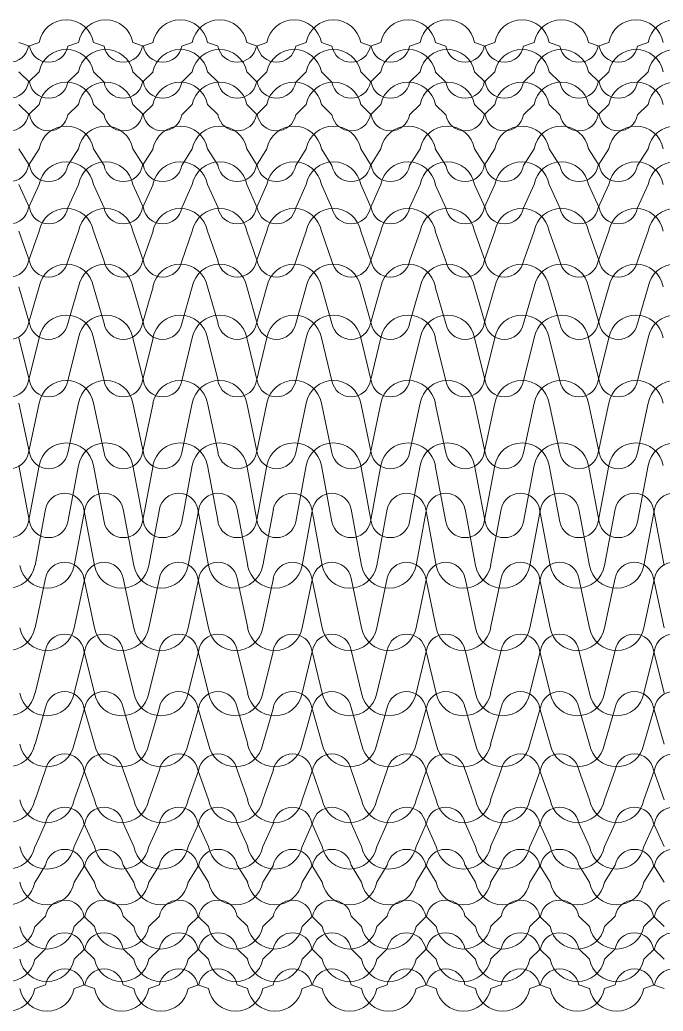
# Model space of a CAD drawing. Header units: millimetres. Extents: x 4229 to 8429, y -1187 to 1783.
# Drawn here: x 6345.6 to 6445.9, y 1157.9 to 1312.5 of the extents above; entities that cross this region are included whole.
import ezdxf

# ---------------------------------------------------------------- set-up
doc = ezdxf.new("R2010")
doc.units = ezdxf.units.MM

msp = doc.modelspace()

# ---------------------------------------------------------------- linework, layer by layer
at = {"lineweight": 5}
for p, q in [((6345.42, 1308.94), (6347.05, 1308.35)), ((6348.56, 1308.94), (6346.92, 1308.35)), ((6354.68, 1308.94), (6353.05, 1308.35)), ((6357.05, 1308.94), (6358.69, 1308.35)), ((6363.18, 1308.94), (6364.81, 1308.35)), ((6366.32, 1308.94), (6364.68, 1308.35)), ((6372.44, 1308.94), (6370.81, 1308.35)), ((6374.81, 1308.94), (6376.45, 1308.35)), ((6380.94, 1308.94), (6382.57, 1308.35)), ((6384.08, 1308.94), (6382.44, 1308.35)), ((6390.21, 1308.94), (6388.57, 1308.35)), ((6392.57, 1308.94), (6394.21, 1308.35)), ((6398.7, 1308.94), (6400.34, 1308.35)), ((6401.84, 1308.94), (6400.2, 1308.35)), ((6407.97, 1308.94), (6406.33, 1308.35)), ((6410.33, 1308.94), (6411.97, 1308.35)), ((6416.46, 1308.94), (6418.1, 1308.35)), ((6419.6, 1308.94), (6417.96, 1308.35)), ((6425.73, 1308.94), (6424.09, 1308.35)), ((6428.09, 1308.94), (6429.73, 1308.35)), ((6434.22, 1308.94), (6435.86, 1308.35)), ((6437.36, 1308.94), (6435.73, 1308.35)), ((6443.49, 1308.94), (6441.85, 1308.35)), ((6345.42, 1304.34), (6347.05, 1302.73)), ((6348.56, 1304.34), (6346.92, 1302.73)), ((6354.68, 1304.34), (6353.05, 1302.73)), ((6357.05, 1304.34), (6358.69, 1302.73)), ((6363.18, 1304.34), (6364.81, 1302.73)), ((6366.32, 1304.34), (6364.68, 1302.73)), ((6372.44, 1304.34), (6370.81, 1302.73)), ((6374.81, 1304.34), (6376.45, 1302.73)), ((6380.94, 1304.34), (6382.57, 1302.73)), ((6384.08, 1304.34), (6382.44, 1302.73)), ((6390.21, 1304.34), (6388.57, 1302.73)), ((6392.57, 1304.34), (6394.21, 1302.73)), ((6398.7, 1304.34), (6400.34, 1302.73)), ((6401.84, 1304.34), (6400.2, 1302.73)), ((6407.97, 1304.34), (6406.33, 1302.73)), ((6410.33, 1304.34), (6411.97, 1302.73)), ((6416.46, 1304.34), (6418.1, 1302.73)), ((6419.6, 1304.34), (6417.96, 1302.73)), ((6425.73, 1304.34), (6424.09, 1302.73)), ((6428.09, 1304.34), (6429.73, 1302.73)), ((6434.22, 1304.34), (6435.86, 1302.73)), ((6437.36, 1304.34), (6435.73, 1302.73)), ((6443.49, 1304.34), (6441.85, 1302.73)), ((6345.42, 1299.25), (6347.05, 1297.64)), ((6348.56, 1299.25), (6346.92, 1297.64)), ((6354.68, 1299.25), (6353.05, 1297.64)), ((6357.05, 1299.25), (6358.69, 1297.64)), ((6363.18, 1299.25), (6364.81, 1297.64)), ((6366.32, 1299.25), (6364.68, 1297.64)), ((6372.44, 1299.25), (6370.81, 1297.64)), ((6374.81, 1299.25), (6376.45, 1297.64)), ((6380.94, 1299.25), (6382.57, 1297.64)), ((6384.08, 1299.25), (6382.44, 1297.64)), ((6390.21, 1299.25), (6388.57, 1297.64)), ((6392.57, 1299.25), (6394.21, 1297.64)), ((6398.7, 1299.25), (6400.34, 1297.64)), ((6401.84, 1299.25), (6400.2, 1297.64)), ((6407.97, 1299.25), (6406.33, 1297.64)), ((6410.33, 1299.25), (6411.97, 1297.64)), ((6416.46, 1299.25), (6418.1, 1297.64)), ((6419.6, 1299.25), (6417.96, 1297.64)), ((6425.73, 1299.25), (6424.09, 1297.64)), ((6428.09, 1299.25), (6429.73, 1297.64)), ((6434.22, 1299.25), (6435.86, 1297.64)), ((6437.36, 1299.25), (6435.73, 1297.64)), ((6443.49, 1299.25), (6441.85, 1297.64)), ((6345.42, 1292.36), (6347.05, 1289.73)), ((6348.56, 1292.36), (6346.92, 1289.73)), ((6354.68, 1292.36), (6353.05, 1289.73)), ((6357.05, 1292.36), (6358.69, 1289.73)), ((6363.18, 1292.36), (6364.81, 1289.73)), ((6366.32, 1292.36), (6364.68, 1289.73)), ((6372.44, 1292.36), (6370.81, 1289.73)), ((6374.81, 1292.36), (6376.45, 1289.73)), ((6380.94, 1292.36), (6382.57, 1289.73)), ((6384.08, 1292.36), (6382.44, 1289.73)), ((6390.21, 1292.36), (6388.57, 1289.73)), ((6392.57, 1292.36), (6394.21, 1289.73)), ((6398.7, 1292.36), (6400.34, 1289.73)), ((6401.84, 1292.36), (6400.2, 1289.73)), ((6407.97, 1292.36), (6406.33, 1289.73)), ((6410.33, 1292.36), (6411.97, 1289.73)), ((6416.46, 1292.36), (6418.1, 1289.73)), ((6419.6, 1292.36), (6417.96, 1289.73)), ((6425.73, 1292.36), (6424.09, 1289.73)), ((6428.09, 1292.36), (6429.73, 1289.73)), ((6434.22, 1292.36), (6435.86, 1289.73)), ((6437.36, 1292.36), (6435.73, 1289.73)), ((6443.49, 1292.36), (6441.85, 1289.73)), ((6345.42, 1286.79), (6347.05, 1283.14)), ((6348.56, 1286.79), (6346.92, 1283.14)), ((6354.68, 1286.79), (6353.05, 1283.14)), ((6357.05, 1286.79), (6358.69, 1283.14)), ((6363.18, 1286.79), (6364.81, 1283.14)), ((6366.32, 1286.79), (6364.68, 1283.14)), ((6372.44, 1286.79), (6370.81, 1283.14)), ((6374.81, 1286.79), (6376.45, 1283.14)), ((6380.94, 1286.79), (6382.57, 1283.14)), ((6384.08, 1286.79), (6382.44, 1283.14)), ((6390.21, 1286.79), (6388.57, 1283.14)), ((6392.57, 1286.79), (6394.21, 1283.14)), ((6398.7, 1286.79), (6400.34, 1283.14)), ((6401.84, 1286.79), (6400.2, 1283.14)), ((6407.97, 1286.79), (6406.33, 1283.14)), ((6410.33, 1286.79), (6411.97, 1283.14)), ((6416.46, 1286.79), (6418.1, 1283.14)), ((6419.6, 1286.79), (6417.96, 1283.14)), ((6425.73, 1286.79), (6424.09, 1283.14)), ((6428.09, 1286.79), (6429.73, 1283.14)), ((6434.22, 1286.79), (6435.86, 1283.14)), ((6437.36, 1286.79), (6435.73, 1283.14)), ((6443.49, 1286.79), (6441.85, 1283.14)), ((6345.42, 1279.53), (6347.05, 1274.85)), ((6348.56, 1279.53), (6346.92, 1274.85)), ((6354.68, 1279.53), (6353.05, 1274.85)), ((6357.05, 1279.53), (6358.69, 1274.85)), ((6363.18, 1279.53), (6364.81, 1274.85)), ((6366.32, 1279.53), (6364.68, 1274.85)), ((6372.44, 1279.53), (6370.81, 1274.85)), ((6374.81, 1279.53), (6376.45, 1274.85)), ((6380.94, 1279.53), (6382.57, 1274.85)), ((6384.08, 1279.53), (6382.44, 1274.85)), ((6390.21, 1279.53), (6388.57, 1274.85)), ((6392.57, 1279.53), (6394.21, 1274.85)), ((6398.7, 1279.53), (6400.34, 1274.85)), ((6401.84, 1279.53), (6400.2, 1274.85)), ((6407.97, 1279.53), (6406.33, 1274.85)), ((6410.33, 1279.53), (6411.97, 1274.85)), ((6416.46, 1279.53), (6418.1, 1274.85)), ((6419.6, 1279.53), (6417.96, 1274.85)), ((6425.73, 1279.53), (6424.09, 1274.85)), ((6428.09, 1279.53), (6429.73, 1274.85)), ((6434.22, 1279.53), (6435.86, 1274.85)), ((6437.36, 1279.53), (6435.73, 1274.85)), ((6443.49, 1279.53), (6441.85, 1274.85)), ((6345.42, 1270.83), (6347.05, 1265.14)), ((6348.56, 1270.83), (6346.92, 1265.14)), ((6354.68, 1270.83), (6353.05, 1265.14)), ((6357.05, 1270.83), (6358.69, 1265.14)), ((6363.18, 1270.83), (6364.81, 1265.14)), ((6366.32, 1270.83), (6364.68, 1265.14)), ((6372.44, 1270.83), (6370.81, 1265.14)), ((6374.81, 1270.83), (6376.45, 1265.14)), ((6380.94, 1270.83), (6382.57, 1265.14)), ((6384.08, 1270.83), (6382.44, 1265.14)), ((6390.21, 1270.83), (6388.57, 1265.14)), ((6392.57, 1270.83), (6394.21, 1265.14)), ((6398.7, 1270.83), (6400.34, 1265.14)), ((6401.84, 1270.83), (6400.2, 1265.14)), ((6407.97, 1270.83), (6406.33, 1265.14)), ((6410.33, 1270.83), (6411.97, 1265.14)), ((6416.46, 1270.83), (6418.1, 1265.14)), ((6419.6, 1270.83), (6417.96, 1265.14)), ((6425.73, 1270.83), (6424.09, 1265.14)), ((6428.09, 1270.83), (6429.73, 1265.14)), ((6434.22, 1270.83), (6435.86, 1265.14)), ((6437.36, 1270.83), (6435.73, 1265.14)), ((6443.49, 1270.83), (6441.85, 1265.14)), ((6345.42, 1262.88), (6347.05, 1256.17)), ((6348.56, 1262.88), (6346.92, 1256.17)), ((6354.68, 1262.88), (6353.05, 1256.17)), ((6357.05, 1262.88), (6358.69, 1256.17)), ((6363.18, 1262.88), (6364.81, 1256.17)), ((6366.32, 1262.88), (6364.68, 1256.17)), ((6372.44, 1262.88), (6370.81, 1256.17)), ((6374.81, 1262.88), (6376.45, 1256.17)), ((6380.94, 1262.88), (6382.57, 1256.17)), ((6384.08, 1262.88), (6382.44, 1256.17)), ((6390.21, 1262.88), (6388.57, 1256.17)), ((6392.57, 1262.88), (6394.21, 1256.17)), ((6398.7, 1262.88), (6400.34, 1256.17)), ((6401.84, 1262.88), (6400.2, 1256.17)), ((6407.97, 1262.88), (6406.33, 1256.17)), ((6410.33, 1262.88), (6411.97, 1256.17)), ((6416.46, 1262.88), (6418.1, 1256.17)), ((6419.6, 1262.88), (6417.96, 1256.17)), ((6425.73, 1262.88), (6424.09, 1256.17)), ((6428.09, 1262.88), (6429.73, 1256.17)), ((6434.22, 1262.88), (6435.86, 1256.17)), ((6437.36, 1262.88), (6435.73, 1256.17)), ((6443.49, 1262.88), (6441.85, 1256.17)), ((6345.42, 1252.7), (6347.05, 1244.97)), ((6348.56, 1252.7), (6346.92, 1244.97)), ((6354.68, 1252.7), (6353.05, 1244.97)), ((6357.05, 1252.7), (6358.69, 1244.97)), ((6363.18, 1252.7), (6364.81, 1244.97)), ((6366.32, 1252.7), (6364.68, 1244.97)), ((6372.44, 1252.7), (6370.81, 1244.97)), ((6374.81, 1252.7), (6376.45, 1244.97)), ((6380.94, 1252.7), (6382.57, 1244.97)), ((6384.08, 1252.7), (6382.44, 1244.97)), ((6390.21, 1252.7), (6388.57, 1244.97)), ((6392.57, 1252.7), (6394.21, 1244.97)), ((6398.7, 1252.7), (6400.34, 1244.97)), ((6401.84, 1252.7), (6400.2, 1244.97)), ((6407.97, 1252.7), (6406.33, 1244.97)), ((6410.33, 1252.7), (6411.97, 1244.97)), ((6416.46, 1252.7), (6418.1, 1244.97)), ((6419.6, 1252.7), (6417.96, 1244.97)), ((6425.73, 1252.7), (6424.09, 1244.97)), ((6428.09, 1252.7), (6429.73, 1244.97)), ((6434.22, 1252.7), (6435.86, 1244.97)), ((6437.36, 1252.7), (6435.73, 1244.97)), ((6443.49, 1252.7), (6441.85, 1244.97)), ((6345.42, 1242.97), (6347.05, 1234.22)), ((6348.56, 1242.97), (6346.92, 1234.22)), ((6354.68, 1242.97), (6353.05, 1234.22)), ((6357.05, 1242.97), (6358.69, 1234.22)), ((6363.18, 1242.97), (6364.81, 1234.22)), ((6366.32, 1242.97), (6364.68, 1234.22)), ((6372.44, 1242.97), (6370.81, 1234.22)), ((6374.81, 1242.97), (6376.45, 1234.22)), ((6380.94, 1242.97), (6382.57, 1234.22)), ((6384.08, 1242.97), (6382.44, 1234.22)), ((6390.21, 1242.97), (6388.57, 1234.22)), ((6392.57, 1242.97), (6394.21, 1234.22)), ((6398.7, 1242.97), (6400.34, 1234.22)), ((6401.84, 1242.97), (6400.2, 1234.22)), ((6407.97, 1242.97), (6406.33, 1234.22)), ((6410.33, 1242.97), (6411.97, 1234.22)), ((6416.46, 1242.97), (6418.1, 1234.22)), ((6419.6, 1242.97), (6417.96, 1234.22)), ((6425.73, 1242.97), (6424.09, 1234.22)), ((6428.09, 1242.97), (6429.73, 1234.22)), ((6434.22, 1242.97), (6435.86, 1234.22)), ((6437.36, 1242.97), (6435.73, 1234.22)), ((6443.49, 1242.97), (6441.85, 1234.22)), ((6347.92, 1227.39), (6349.55, 1236.15)), ((6354.05, 1227.39), (6355.68, 1236.15)), ((6357.19, 1227.39), (6355.55, 1236.15)), ((6363.31, 1227.39), (6361.68, 1236.15)), ((6365.68, 1227.39), (6367.32, 1236.15)), ((6371.81, 1227.39), (6373.44, 1236.15)), ((6374.95, 1227.39), (6373.31, 1236.15)), ((6381.08, 1227.39), (6379.44, 1236.15)), ((6383.44, 1227.39), (6385.08, 1236.15)), ((6389.57, 1227.39), (6391.2, 1236.15)), ((6392.71, 1227.39), (6391.07, 1236.15)), ((6398.84, 1227.39), (6397.2, 1236.15)), ((6401.2, 1227.39), (6402.84, 1236.15)), ((6407.33, 1227.39), (6408.97, 1236.15)), ((6410.47, 1227.39), (6408.83, 1236.15)), ((6416.6, 1227.39), (6414.96, 1236.15)), ((6418.96, 1227.39), (6420.6, 1236.15)), ((6425.09, 1227.39), (6426.73, 1236.15)), ((6428.23, 1227.39), (6426.59, 1236.15)), ((6434.36, 1227.39), (6432.72, 1236.15)), ((6436.72, 1227.39), (6438.36, 1236.15)), ((6442.85, 1227.39), (6444.49, 1236.15)), ((6445.99, 1227.39), (6444.36, 1236.15)), ((6347.92, 1217.66), (6349.55, 1225.4)), ((6354.05, 1217.66), (6355.68, 1225.4)), ((6357.19, 1217.66), (6355.55, 1225.4)), ((6363.31, 1217.66), (6361.68, 1225.4)), ((6365.68, 1217.66), (6367.32, 1225.4)), ((6371.81, 1217.66), (6373.44, 1225.4)), ((6374.95, 1217.66), (6373.31, 1225.4)), ((6381.08, 1217.66), (6379.44, 1225.4)), ((6383.44, 1217.66), (6385.08, 1225.4)), ((6389.57, 1217.66), (6391.2, 1225.4)), ((6392.71, 1217.66), (6391.07, 1225.4)), ((6398.84, 1217.66), (6397.2, 1225.4)), ((6401.2, 1217.66), (6402.84, 1225.4)), ((6407.33, 1217.66), (6408.97, 1225.4)), ((6410.47, 1217.66), (6408.83, 1225.4)), ((6416.6, 1217.66), (6414.96, 1225.4)), ((6418.96, 1217.66), (6420.6, 1225.4)), ((6425.09, 1217.66), (6426.73, 1225.4)), ((6428.23, 1217.66), (6426.59, 1225.4)), ((6434.36, 1217.66), (6432.72, 1225.4)), ((6436.72, 1217.66), (6438.36, 1225.4)), ((6442.85, 1217.66), (6444.49, 1225.4)), ((6445.99, 1217.66), (6444.36, 1225.4)), ((6347.92, 1207.48), (6349.55, 1214.2)), ((6354.05, 1207.48), (6355.68, 1214.2)), ((6357.19, 1207.48), (6355.55, 1214.2)), ((6363.31, 1207.48), (6361.68, 1214.2)), ((6365.68, 1207.48), (6367.32, 1214.2)), ((6371.81, 1207.48), (6373.44, 1214.2)), ((6374.95, 1207.48), (6373.31, 1214.2)), ((6381.08, 1207.48), (6379.44, 1214.2)), ((6383.44, 1207.48), (6385.08, 1214.2)), ((6389.57, 1207.48), (6391.2, 1214.2)), ((6392.71, 1207.48), (6391.07, 1214.2)), ((6398.84, 1207.48), (6397.2, 1214.2)), ((6401.2, 1207.48), (6402.84, 1214.2)), ((6407.33, 1207.48), (6408.97, 1214.2)), ((6410.47, 1207.48), (6408.83, 1214.2)), ((6416.6, 1207.48), (6414.96, 1214.2)), ((6418.96, 1207.48), (6420.6, 1214.2)), ((6425.09, 1207.48), (6426.73, 1214.2)), ((6428.23, 1207.48), (6426.59, 1214.2)), ((6434.36, 1207.48), (6432.72, 1214.2)), ((6436.72, 1207.48), (6438.36, 1214.2)), ((6442.85, 1207.48), (6444.49, 1214.2)), ((6445.99, 1207.48), (6444.36, 1214.2)), ((6347.92, 1199.53), (6349.55, 1205.23)), ((6354.05, 1199.53), (6355.68, 1205.23)), ((6357.19, 1199.53), (6355.55, 1205.23)), ((6363.31, 1199.53), (6361.68, 1205.23)), ((6365.68, 1199.53), (6367.32, 1205.23)), ((6371.81, 1199.53), (6373.44, 1205.23)), ((6374.95, 1199.53), (6373.31, 1205.23)), ((6381.08, 1199.53), (6379.44, 1205.23)), ((6383.44, 1199.53), (6385.08, 1205.23)), ((6389.57, 1199.53), (6391.2, 1205.23)), ((6392.71, 1199.53), (6391.07, 1205.23)), ((6398.84, 1199.53), (6397.2, 1205.23)), ((6401.2, 1199.53), (6402.84, 1205.23)), ((6407.33, 1199.53), (6408.97, 1205.23)), ((6410.47, 1199.53), (6408.83, 1205.23)), ((6416.6, 1199.53), (6414.96, 1205.23)), ((6418.96, 1199.53), (6420.6, 1205.23)), ((6425.09, 1199.53), (6426.73, 1205.23)), ((6428.23, 1199.53), (6426.59, 1205.23)), ((6434.36, 1199.53), (6432.72, 1205.23)), ((6436.72, 1199.53), (6438.36, 1205.23)), ((6442.85, 1199.53), (6444.49, 1205.23)), ((6445.99, 1199.53), (6444.36, 1205.23)), ((6347.92, 1190.84), (6349.55, 1195.51)), ((6354.05, 1190.84), (6355.68, 1195.51)), ((6357.19, 1190.84), (6355.55, 1195.51)), ((6363.31, 1190.84), (6361.68, 1195.51)), ((6365.68, 1190.84), (6367.32, 1195.51)), ((6371.81, 1190.84), (6373.44, 1195.51)), ((6374.95, 1190.84), (6373.31, 1195.51)), ((6381.08, 1190.84), (6379.44, 1195.51)), ((6383.44, 1190.84), (6385.08, 1195.51)), ((6389.57, 1190.84), (6391.2, 1195.51)), ((6392.71, 1190.84), (6391.07, 1195.51)), ((6398.84, 1190.84), (6397.2, 1195.51)), ((6401.2, 1190.84), (6402.84, 1195.51)), ((6407.33, 1190.84), (6408.97, 1195.51)), ((6410.47, 1190.84), (6408.83, 1195.51)), ((6416.6, 1190.84), (6414.96, 1195.51)), ((6418.96, 1190.84), (6420.6, 1195.51)), ((6425.09, 1190.84), (6426.73, 1195.51)), ((6428.23, 1190.84), (6426.59, 1195.51)), ((6434.36, 1190.84), (6432.72, 1195.51)), ((6436.72, 1190.84), (6438.36, 1195.51)), ((6442.85, 1190.84), (6444.49, 1195.51)), ((6445.99, 1190.84), (6444.36, 1195.51)), ((6347.92, 1183.57), (6349.55, 1187.22)), ((6354.05, 1183.57), (6355.68, 1187.22)), ((6357.19, 1183.57), (6355.55, 1187.22)), ((6363.31, 1183.57), (6361.68, 1187.22)), ((6365.68, 1183.57), (6367.32, 1187.22)), ((6371.81, 1183.57), (6373.44, 1187.22)), ((6374.95, 1183.57), (6373.31, 1187.22)), ((6381.08, 1183.57), (6379.44, 1187.22)), ((6383.44, 1183.57), (6385.08, 1187.22)), ((6389.57, 1183.57), (6391.2, 1187.22)), ((6392.71, 1183.57), (6391.07, 1187.22)), ((6398.84, 1183.57), (6397.2, 1187.22)), ((6401.2, 1183.57), (6402.84, 1187.22)), ((6407.33, 1183.57), (6408.97, 1187.22)), ((6410.47, 1183.57), (6408.83, 1187.22)), ((6416.6, 1183.57), (6414.96, 1187.22)), ((6418.96, 1183.57), (6420.6, 1187.22)), ((6425.09, 1183.57), (6426.73, 1187.22)), ((6428.23, 1183.57), (6426.59, 1187.22)), ((6434.36, 1183.57), (6432.72, 1187.22)), ((6436.72, 1183.57), (6438.36, 1187.22)), ((6442.85, 1183.57), (6444.49, 1187.22)), ((6445.99, 1183.57), (6444.36, 1187.22)), ((6347.92, 1178.01), (6349.55, 1180.64)), ((6354.05, 1178.01), (6355.68, 1180.64)), ((6357.19, 1178.01), (6355.55, 1180.64)), ((6363.31, 1178.01), (6361.68, 1180.64)), ((6365.68, 1178.01), (6367.32, 1180.64)), ((6371.81, 1178.01), (6373.44, 1180.64)), ((6374.95, 1178.01), (6373.31, 1180.64)), ((6381.08, 1178.01), (6379.44, 1180.64)), ((6383.44, 1178.01), (6385.08, 1180.64)), ((6389.57, 1178.01), (6391.2, 1180.64)), ((6392.71, 1178.01), (6391.07, 1180.64)), ((6398.84, 1178.01), (6397.2, 1180.64)), ((6401.2, 1178.01), (6402.84, 1180.64)), ((6407.33, 1178.01), (6408.97, 1180.64)), ((6410.47, 1178.01), (6408.83, 1180.64)), ((6416.6, 1178.01), (6414.96, 1180.64)), ((6418.96, 1178.01), (6420.6, 1180.64)), ((6425.09, 1178.01), (6426.73, 1180.64)), ((6428.23, 1178.01), (6426.59, 1180.64)), ((6434.36, 1178.01), (6432.72, 1180.64)), ((6436.72, 1178.01), (6438.36, 1180.64)), ((6442.85, 1178.01), (6444.49, 1180.64)), ((6445.99, 1178.01), (6444.36, 1180.64)), ((6347.92, 1171.12), (6349.55, 1172.73)), ((6354.05, 1171.12), (6355.68, 1172.73)), ((6357.19, 1171.12), (6355.55, 1172.73)), ((6363.31, 1171.12), (6361.68, 1172.73)), ((6365.68, 1171.12), (6367.32, 1172.73)), ((6371.81, 1171.12), (6373.44, 1172.73)), ((6374.95, 1171.12), (6373.31, 1172.73)), ((6381.08, 1171.12), (6379.44, 1172.73)), ((6383.44, 1171.12), (6385.08, 1172.73)), ((6389.57, 1171.12), (6391.2, 1172.73)), ((6392.71, 1171.12), (6391.07, 1172.73)), ((6398.84, 1171.12), (6397.2, 1172.73)), ((6401.2, 1171.12), (6402.84, 1172.73)), ((6407.33, 1171.12), (6408.97, 1172.73)), ((6410.47, 1171.12), (6408.83, 1172.73)), ((6416.6, 1171.12), (6414.96, 1172.73)), ((6418.96, 1171.12), (6420.6, 1172.73)), ((6425.09, 1171.12), (6426.73, 1172.73)), ((6428.23, 1171.12), (6426.59, 1172.73)), ((6434.36, 1171.12), (6432.72, 1172.73)), ((6436.72, 1171.12), (6438.36, 1172.73)), ((6442.85, 1171.12), (6444.49, 1172.73)), ((6445.99, 1171.12), (6444.36, 1172.73)), ((6347.92, 1166.02), (6349.55, 1167.63)), ((6354.05, 1166.02), (6355.68, 1167.63)), ((6357.19, 1166.02), (6355.55, 1167.63)), ((6363.31, 1166.02), (6361.68, 1167.63)), ((6365.68, 1166.02), (6367.32, 1167.63)), ((6371.81, 1166.02), (6373.44, 1167.63)), ((6374.95, 1166.02), (6373.31, 1167.63)), ((6381.08, 1166.02), (6379.44, 1167.63)), ((6383.44, 1166.02), (6385.08, 1167.63)), ((6389.57, 1166.02), (6391.2, 1167.63)), ((6392.71, 1166.02), (6391.07, 1167.63)), ((6398.84, 1166.02), (6397.2, 1167.63)), ((6401.2, 1166.02), (6402.84, 1167.63)), ((6407.33, 1166.02), (6408.97, 1167.63)), ((6410.47, 1166.02), (6408.83, 1167.63)), ((6416.6, 1166.02), (6414.96, 1167.63)), ((6418.96, 1166.02), (6420.6, 1167.63)), ((6425.09, 1166.02), (6426.73, 1167.63)), ((6428.23, 1166.02), (6426.59, 1167.63)), ((6434.36, 1166.02), (6432.72, 1167.63)), ((6436.72, 1166.02), (6438.36, 1167.63)), ((6442.85, 1166.02), (6444.49, 1167.63)), ((6445.99, 1166.02), (6444.36, 1167.63)), ((6347.92, 1161.42), (6349.55, 1162.01)), ((6354.05, 1161.42), (6355.68, 1162.01)), ((6357.19, 1161.42), (6355.55, 1162.01)), ((6363.31, 1161.42), (6361.68, 1162.01)), ((6365.68, 1161.42), (6367.32, 1162.01)), ((6371.81, 1161.42), (6373.44, 1162.01)), ((6374.95, 1161.42), (6373.31, 1162.01)), ((6381.08, 1161.42), (6379.44, 1162.01)), ((6383.44, 1161.42), (6385.08, 1162.01)), ((6389.57, 1161.42), (6391.2, 1162.01)), ((6392.71, 1161.42), (6391.07, 1162.01)), ((6398.84, 1161.42), (6397.2, 1162.01)), ((6401.2, 1161.42), (6402.84, 1162.01)), ((6407.33, 1161.42), (6408.97, 1162.01)), ((6410.47, 1161.42), (6408.83, 1162.01)), ((6416.6, 1161.42), (6414.96, 1162.01)), ((6418.96, 1161.42), (6420.6, 1162.01)), ((6425.09, 1161.42), (6426.73, 1162.01)), ((6428.23, 1161.42), (6426.59, 1162.01)), ((6434.36, 1161.42), (6432.72, 1162.01)), ((6436.72, 1161.42), (6438.36, 1162.01)), ((6442.85, 1161.42), (6444.49, 1162.01)), ((6445.99, 1161.42), (6444.36, 1162.01))]:
    msp.add_line(p, q, dxfattribs=at)
for centre, radius, start, end in [((6352.8, 1308.15), 4.32, 10.5854, 169.4146), ((6358.93, 1308.15), 4.32, 10.5854, 169.4146), ((6370.56, 1308.15), 4.32, 10.5854, 169.4146), ((6376.69, 1308.15), 4.32, 10.5854, 169.4146), ((6388.32, 1308.15), 4.32, 10.5854, 169.4146), ((6394.45, 1308.15), 4.32, 10.5854, 169.4146), ((6406.09, 1308.15), 4.32, 10.5854, 169.4146), ((6412.21, 1308.15), 4.32, 10.5854, 169.4146), ((6423.85, 1308.15), 4.32, 10.5854, 169.4146), ((6429.97, 1308.15), 4.32, 10.5854, 169.4146), ((6441.61, 1308.15), 4.32, 10.5854, 169.4146), ((6447.74, 1308.15), 4.32, 10.5854, 169.4146), ((6343.92, 1308.91), 3.05, 190.5854, 349.4146), ((6350.05, 1308.91), 3.05, 190.5854, 349.4146), ((6352.8, 1303.55), 4.32, 10.5854, 169.4146), ((6358.93, 1303.55), 4.32, 10.5854, 169.4146), ((6361.68, 1308.91), 3.05, 190.5854, 349.4146), ((6367.81, 1308.91), 3.05, 190.5854, 349.4146), ((6370.56, 1303.55), 4.32, 10.5854, 169.4146), ((6376.69, 1303.55), 4.32, 10.5854, 169.4146), ((6379.44, 1308.91), 3.05, 190.5854, 349.4146), ((6385.57, 1308.91), 3.05, 190.5854, 349.4146), ((6388.32, 1303.55), 4.32, 10.5854, 169.4146), ((6394.45, 1303.55), 4.32, 10.5854, 169.4146), ((6397.21, 1308.91), 3.05, 190.5854, 349.4146), ((6403.33, 1308.91), 3.05, 190.5854, 349.4146), ((6406.09, 1303.55), 4.32, 10.5854, 169.4146), ((6412.21, 1303.55), 4.32, 10.5854, 169.4146), ((6414.97, 1308.91), 3.05, 190.5854, 349.4146), ((6421.09, 1308.91), 3.05, 190.5854, 349.4146), ((6423.85, 1303.55), 4.32, 10.5854, 169.4146), ((6429.97, 1303.55), 4.32, 10.5854, 169.4146), ((6432.73, 1308.91), 3.05, 190.5854, 349.4146), ((6438.86, 1308.91), 3.05, 190.5854, 349.4146), ((6441.61, 1303.55), 4.32, 10.5854, 169.4146), ((6447.74, 1303.55), 4.32, 10.5854, 169.4146), ((6343.92, 1303.29), 3.05, 190.5854, 349.4146), ((6350.05, 1303.29), 3.05, 190.5854, 349.4146), ((6352.8, 1298.45), 4.32, 10.5854, 169.4146), ((6358.93, 1298.45), 4.32, 10.5854, 169.4146), ((6361.68, 1303.29), 3.05, 190.5854, 349.4146), ((6367.81, 1303.29), 3.05, 190.5854, 349.4146), ((6370.56, 1298.45), 4.32, 10.5854, 169.4146), ((6376.69, 1298.45), 4.32, 10.5854, 169.4146), ((6379.44, 1303.29), 3.05, 190.5854, 349.4146), ((6385.57, 1303.29), 3.05, 190.5854, 349.4146), ((6388.32, 1298.45), 4.32, 10.5854, 169.4146), ((6394.45, 1298.45), 4.32, 10.5854, 169.4146), ((6397.21, 1303.29), 3.05, 190.5854, 349.4146), ((6403.33, 1303.29), 3.05, 190.5854, 349.4146), ((6406.09, 1298.45), 4.32, 10.5854, 169.4146), ((6412.21, 1298.45), 4.32, 10.5854, 169.4146), ((6414.97, 1303.29), 3.05, 190.5854, 349.4146), ((6421.09, 1303.29), 3.05, 190.5854, 349.4146), ((6423.85, 1298.45), 4.32, 10.5854, 169.4146), ((6429.97, 1298.45), 4.32, 10.5854, 169.4146), ((6432.73, 1303.29), 3.05, 190.5854, 349.4146), ((6438.86, 1303.29), 3.05, 190.5854, 349.4146), ((6441.61, 1298.45), 4.32, 10.5854, 169.4146), ((6447.74, 1298.45), 4.32, 10.5854, 169.4146), ((6343.92, 1298.2), 3.05, 190.5854, 349.4146), ((6350.05, 1298.2), 3.05, 190.5854, 349.4146), ((6361.68, 1298.2), 3.05, 190.5854, 349.4146), ((6367.81, 1298.2), 3.05, 190.5854, 349.4146), ((6379.44, 1298.2), 3.05, 190.5854, 349.4146), ((6385.57, 1298.2), 3.05, 190.5854, 349.4146), ((6397.21, 1298.2), 3.05, 190.5854, 349.4146), ((6403.33, 1298.2), 3.05, 190.5854, 349.4146), ((6414.97, 1298.2), 3.05, 190.5854, 349.4146), ((6421.09, 1298.2), 3.05, 190.5854, 349.4146), ((6432.73, 1298.2), 3.05, 190.5854, 349.4146), ((6438.86, 1298.2), 3.05, 190.5854, 349.4146), ((6352.8, 1291.56), 4.32, 10.5854, 169.4146), ((6358.93, 1291.56), 4.32, 10.5854, 169.4146), ((6370.56, 1291.56), 4.32, 10.5854, 169.4146), ((6376.69, 1291.56), 4.32, 10.5854, 169.4146), ((6388.32, 1291.56), 4.32, 10.5854, 169.4146), ((6394.45, 1291.56), 4.32, 10.5854, 169.4146), ((6406.09, 1291.56), 4.32, 10.5854, 169.4146), ((6412.21, 1291.56), 4.32, 10.5854, 169.4146), ((6423.85, 1291.56), 4.32, 10.5854, 169.4146), ((6429.97, 1291.56), 4.32, 10.5854, 169.4146), ((6441.61, 1291.56), 4.32, 10.5854, 169.4146), ((6447.74, 1291.56), 4.32, 10.5854, 169.4146), ((6343.92, 1290.29), 3.05, 190.5854, 349.4146), ((6350.05, 1290.29), 3.05, 190.5854, 349.4146), ((6352.8, 1286), 4.32, 10.5854, 169.4146), ((6358.93, 1286), 4.32, 10.5854, 169.4146), ((6361.68, 1290.29), 3.05, 190.5854, 349.4146), ((6367.81, 1290.29), 3.05, 190.5854, 349.4146), ((6370.56, 1286), 4.32, 10.5854, 169.4146), ((6376.69, 1286), 4.32, 10.5854, 169.4146), ((6379.44, 1290.29), 3.05, 190.5854, 349.4146), ((6385.57, 1290.29), 3.05, 190.5854, 349.4146), ((6388.32, 1286), 4.32, 10.5854, 169.4146), ((6394.45, 1286), 4.32, 10.5854, 169.4146), ((6397.21, 1290.29), 3.05, 190.5854, 349.4146), ((6403.33, 1290.29), 3.05, 190.5854, 349.4146), ((6406.09, 1286), 4.32, 10.5854, 169.4146), ((6412.21, 1286), 4.32, 10.5854, 169.4146), ((6414.97, 1290.29), 3.05, 190.5854, 349.4146), ((6421.09, 1290.29), 3.05, 190.5854, 349.4146), ((6423.85, 1286), 4.32, 10.5854, 169.4146), ((6429.97, 1286), 4.32, 10.5854, 169.4146), ((6432.73, 1290.29), 3.05, 190.5854, 349.4146), ((6438.86, 1290.29), 3.05, 190.5854, 349.4146), ((6441.61, 1286), 4.32, 10.5854, 169.4146), ((6447.74, 1286), 4.32, 10.5854, 169.4146), ((6343.92, 1283.7), 3.05, 190.5854, 349.4146), ((6350.05, 1283.7), 3.05, 190.5854, 349.4146), ((6352.8, 1278.73), 4.32, 10.5854, 169.4146), ((6358.93, 1278.73), 4.32, 10.5854, 169.4146), ((6361.68, 1283.7), 3.05, 190.5854, 349.4146), ((6367.81, 1283.7), 3.05, 190.5854, 349.4146), ((6370.56, 1278.73), 4.32, 10.5854, 169.4146), ((6376.69, 1278.73), 4.32, 10.5854, 169.4146), ((6379.44, 1283.7), 3.05, 190.5854, 349.4146), ((6385.57, 1283.7), 3.05, 190.5854, 349.4146), ((6388.32, 1278.73), 4.32, 10.5854, 169.4146), ((6394.45, 1278.73), 4.32, 10.5854, 169.4146), ((6397.21, 1283.7), 3.05, 190.5854, 349.4146), ((6403.33, 1283.7), 3.05, 190.5854, 349.4146), ((6406.09, 1278.73), 4.32, 10.5854, 169.4146), ((6412.21, 1278.73), 4.32, 10.5854, 169.4146), ((6414.97, 1283.7), 3.05, 190.5854, 349.4146), ((6421.09, 1283.7), 3.05, 190.5854, 349.4146), ((6423.85, 1278.73), 4.32, 10.5854, 169.4146), ((6429.97, 1278.73), 4.32, 10.5854, 169.4146), ((6432.73, 1283.7), 3.05, 190.5854, 349.4146), ((6438.86, 1283.7), 3.05, 190.5854, 349.4146), ((6441.61, 1278.73), 4.32, 10.5854, 169.4146), ((6447.74, 1278.73), 4.32, 10.5854, 169.4146), ((6343.92, 1275.41), 3.05, 190.5854, 349.4146), ((6350.05, 1275.41), 3.05, 190.5854, 349.4146), ((6352.8, 1270.04), 4.32, 10.5854, 169.4146), ((6358.93, 1270.04), 4.32, 10.5854, 169.4146), ((6361.68, 1275.41), 3.05, 190.5854, 349.4146), ((6367.81, 1275.41), 3.05, 190.5854, 349.4146), ((6370.56, 1270.04), 4.32, 10.5854, 169.4146), ((6376.69, 1270.04), 4.32, 10.5854, 169.4146), ((6379.44, 1275.41), 3.05, 190.5854, 349.4146), ((6385.57, 1275.41), 3.05, 190.5854, 349.4146), ((6388.32, 1270.04), 4.32, 10.5854, 169.4146), ((6394.45, 1270.04), 4.32, 10.5854, 169.4146), ((6397.21, 1275.41), 3.05, 190.5854, 349.4146), ((6403.33, 1275.41), 3.05, 190.5854, 349.4146), ((6406.09, 1270.04), 4.32, 10.5854, 169.4146), ((6412.21, 1270.04), 4.32, 10.5854, 169.4146), ((6414.97, 1275.41), 3.05, 190.5854, 349.4146), ((6421.09, 1275.41), 3.05, 190.5854, 349.4146), ((6423.85, 1270.04), 4.32, 10.5854, 169.4146), ((6429.97, 1270.04), 4.32, 10.5854, 169.4146), ((6432.73, 1275.41), 3.05, 190.5854, 349.4146), ((6438.86, 1275.41), 3.05, 190.5854, 349.4146), ((6441.61, 1270.04), 4.32, 10.5854, 169.4146), ((6447.74, 1270.04), 4.32, 10.5854, 169.4146), ((6352.8, 1262.09), 4.32, 10.5854, 169.4146), ((6358.93, 1262.09), 4.32, 10.5854, 169.4146), ((6370.56, 1262.09), 4.32, 10.5854, 169.4146), ((6376.69, 1262.09), 4.32, 10.5854, 169.4146), ((6388.32, 1262.09), 4.32, 10.5854, 169.4146), ((6394.45, 1262.09), 4.32, 10.5854, 169.4146), ((6406.09, 1262.09), 4.32, 10.5854, 169.4146), ((6412.21, 1262.09), 4.32, 10.5854, 169.4146), ((6423.85, 1262.09), 4.32, 10.5854, 169.4146), ((6429.97, 1262.09), 4.32, 10.5854, 169.4146), ((6441.61, 1262.09), 4.32, 10.5854, 169.4146), ((6447.74, 1262.09), 4.32, 10.5854, 169.4146), ((6343.92, 1265.7), 3.05, 190.5854, 349.4146), ((6350.05, 1265.7), 3.05, 190.5854, 349.4146), ((6361.68, 1265.7), 3.05, 190.5854, 349.4146), ((6367.81, 1265.7), 3.05, 190.5854, 349.4146), ((6379.44, 1265.7), 3.05, 190.5854, 349.4146), ((6385.57, 1265.7), 3.05, 190.5854, 349.4146), ((6397.21, 1265.7), 3.05, 190.5854, 349.4146), ((6403.33, 1265.7), 3.05, 190.5854, 349.4146), ((6414.97, 1265.7), 3.05, 190.5854, 349.4146), ((6421.09, 1265.7), 3.05, 190.5854, 349.4146), ((6432.73, 1265.7), 3.05, 190.5854, 349.4146), ((6438.86, 1265.7), 3.05, 190.5854, 349.4146), ((6343.92, 1256.73), 3.05, 190.5854, 349.4146), ((6350.05, 1256.73), 3.05, 190.5854, 349.4146), ((6352.8, 1251.91), 4.32, 10.5854, 169.4146), ((6358.93, 1251.91), 4.32, 10.5854, 169.4146), ((6361.68, 1256.73), 3.05, 190.5854, 349.4146), ((6367.81, 1256.73), 3.05, 190.5854, 349.4146), ((6370.56, 1251.91), 4.32, 10.5854, 169.4146), ((6376.69, 1251.91), 4.32, 10.5854, 169.4146), ((6379.44, 1256.73), 3.05, 190.5854, 349.4146), ((6385.57, 1256.73), 3.05, 190.5854, 349.4146), ((6388.32, 1251.91), 4.32, 10.5854, 169.4146), ((6394.45, 1251.91), 4.32, 10.5854, 169.4146), ((6397.21, 1256.73), 3.05, 190.5854, 349.4146), ((6403.33, 1256.73), 3.05, 190.5854, 349.4146), ((6406.09, 1251.91), 4.32, 10.5854, 169.4146), ((6412.21, 1251.91), 4.32, 10.5854, 169.4146), ((6414.97, 1256.73), 3.05, 190.5854, 349.4146), ((6421.09, 1256.73), 3.05, 190.5854, 349.4146), ((6423.85, 1251.91), 4.32, 10.5854, 169.4146), ((6429.97, 1251.91), 4.32, 10.5854, 169.4146), ((6432.73, 1256.73), 3.05, 190.5854, 349.4146), ((6438.86, 1256.73), 3.05, 190.5854, 349.4146), ((6441.61, 1251.91), 4.32, 10.5854, 169.4146), ((6447.74, 1251.91), 4.32, 10.5854, 169.4146), ((6352.8, 1242.18), 4.32, 10.5854, 169.4146), ((6358.93, 1242.18), 4.32, 10.5854, 169.4146), ((6370.56, 1242.18), 4.32, 10.5854, 169.4146), ((6376.69, 1242.18), 4.32, 10.5854, 169.4146), ((6388.32, 1242.18), 4.32, 10.5854, 169.4146), ((6394.45, 1242.18), 4.32, 10.5854, 169.4146), ((6406.09, 1242.18), 4.32, 10.5854, 169.4146), ((6412.21, 1242.18), 4.32, 10.5854, 169.4146), ((6423.85, 1242.18), 4.32, 10.5854, 169.4146), ((6429.97, 1242.18), 4.32, 10.5854, 169.4146), ((6441.61, 1242.18), 4.32, 10.5854, 169.4146), ((6447.74, 1242.18), 4.32, 10.5854, 169.4146), ((6343.92, 1245.53), 3.05, 190.5854, 349.4146), ((6350.05, 1245.53), 3.05, 190.5854, 349.4146), ((6361.68, 1245.53), 3.05, 190.5854, 349.4146), ((6367.81, 1245.53), 3.05, 190.5854, 349.4146), ((6379.44, 1245.53), 3.05, 190.5854, 349.4146), ((6385.57, 1245.53), 3.05, 190.5854, 349.4146), ((6397.21, 1245.53), 3.05, 190.5854, 349.4146), ((6403.33, 1245.53), 3.05, 190.5854, 349.4146), ((6414.97, 1245.53), 3.05, 190.5854, 349.4146), ((6421.09, 1245.53), 3.05, 190.5854, 349.4146), ((6432.73, 1245.53), 3.05, 190.5854, 349.4146), ((6438.86, 1245.53), 3.05, 190.5854, 349.4146), ((6352.55, 1235.59), 3.05, 10.5854, 169.4146), ((6358.68, 1235.59), 3.05, 10.5854, 169.4146), ((6370.31, 1235.59), 3.05, 10.5854, 169.4146), ((6376.44, 1235.59), 3.05, 10.5854, 169.4146), ((6388.07, 1235.59), 3.05, 10.5854, 169.4146), ((6394.2, 1235.59), 3.05, 10.5854, 169.4146), ((6405.84, 1235.59), 3.05, 10.5854, 169.4146), ((6411.96, 1235.59), 3.05, 10.5854, 169.4146), ((6423.6, 1235.59), 3.05, 10.5854, 169.4146), ((6429.72, 1235.59), 3.05, 10.5854, 169.4146), ((6441.36, 1235.59), 3.05, 10.5854, 169.4146), ((6447.49, 1235.59), 3.05, 10.5854, 169.4146), ((6343.92, 1234.78), 3.05, 190.5854, 349.4146), ((6350.05, 1234.78), 3.05, 190.5854, 349.4146), ((6361.68, 1234.78), 3.05, 190.5854, 349.4146), ((6367.81, 1234.78), 3.05, 190.5854, 349.4146), ((6379.44, 1234.78), 3.05, 190.5854, 349.4146), ((6385.57, 1234.78), 3.05, 190.5854, 349.4146), ((6397.21, 1234.78), 3.05, 190.5854, 349.4146), ((6403.33, 1234.78), 3.05, 190.5854, 349.4146), ((6414.97, 1234.78), 3.05, 190.5854, 349.4146), ((6421.09, 1234.78), 3.05, 190.5854, 349.4146), ((6432.73, 1234.78), 3.05, 190.5854, 349.4146), ((6438.86, 1234.78), 3.05, 190.5854, 349.4146), ((6343.67, 1228.18), 4.32, 190.5854, 349.4146), ((6349.8, 1228.18), 4.32, 190.5854, 349.4146), ((6352.55, 1224.84), 3.05, 10.5854, 169.4146), ((6358.68, 1224.84), 3.05, 10.5854, 169.4146), ((6361.43, 1228.18), 4.32, 190.5854, 349.4146), ((6367.56, 1228.18), 4.32, 190.5854, 349.4146), ((6370.31, 1224.84), 3.05, 10.5854, 169.4146), ((6376.44, 1224.84), 3.05, 10.5854, 169.4146), ((6379.19, 1228.18), 4.32, 190.5854, 349.4146), ((6385.32, 1228.18), 4.32, 190.5854, 349.4146), ((6388.07, 1224.84), 3.05, 10.5854, 169.4146), ((6394.2, 1224.84), 3.05, 10.5854, 169.4146), ((6396.96, 1228.18), 4.32, 190.5854, 349.4146), ((6403.08, 1228.18), 4.32, 190.5854, 349.4146), ((6405.84, 1224.84), 3.05, 10.5854, 169.4146), ((6411.96, 1224.84), 3.05, 10.5854, 169.4146), ((6414.72, 1228.18), 4.32, 190.5854, 349.4146), ((6420.84, 1228.18), 4.32, 190.5854, 349.4146), ((6423.6, 1224.84), 3.05, 10.5854, 169.4146), ((6429.72, 1224.84), 3.05, 10.5854, 169.4146), ((6432.48, 1228.18), 4.32, 190.5854, 349.4146), ((6438.61, 1228.18), 4.32, 190.5854, 349.4146), ((6441.36, 1224.84), 3.05, 10.5854, 169.4146), ((6447.49, 1224.84), 3.05, 10.5854, 169.4146), ((6343.67, 1218.46), 4.32, 190.5854, 349.4146), ((6349.8, 1218.46), 4.32, 190.5854, 349.4146), ((6352.55, 1213.64), 3.05, 10.5854, 169.4146), ((6358.68, 1213.64), 3.05, 10.5854, 169.4146), ((6361.43, 1218.46), 4.32, 190.5854, 349.4146), ((6367.56, 1218.46), 4.32, 190.5854, 349.4146), ((6370.31, 1213.64), 3.05, 10.5854, 169.4146), ((6376.44, 1213.64), 3.05, 10.5854, 169.4146), ((6379.19, 1218.46), 4.32, 190.5854, 349.4146), ((6385.32, 1218.46), 4.32, 190.5854, 349.4146), ((6388.07, 1213.64), 3.05, 10.5854, 169.4146), ((6394.2, 1213.64), 3.05, 10.5854, 169.4146), ((6396.96, 1218.46), 4.32, 190.5854, 349.4146), ((6403.08, 1218.46), 4.32, 190.5854, 349.4146), ((6405.84, 1213.64), 3.05, 10.5854, 169.4146), ((6411.96, 1213.64), 3.05, 10.5854, 169.4146), ((6414.72, 1218.46), 4.32, 190.5854, 349.4146), ((6420.84, 1218.46), 4.32, 190.5854, 349.4146), ((6423.6, 1213.64), 3.05, 10.5854, 169.4146), ((6429.72, 1213.64), 3.05, 10.5854, 169.4146), ((6432.48, 1218.46), 4.32, 190.5854, 349.4146), ((6438.61, 1218.46), 4.32, 190.5854, 349.4146), ((6441.36, 1213.64), 3.05, 10.5854, 169.4146), ((6447.49, 1213.64), 3.05, 10.5854, 169.4146), ((6343.67, 1208.28), 4.32, 190.5854, 349.4146), ((6349.8, 1208.28), 4.32, 190.5854, 349.4146), ((6352.55, 1204.67), 3.05, 10.5854, 169.4146), ((6358.68, 1204.67), 3.05, 10.5854, 169.4146), ((6361.43, 1208.28), 4.32, 190.5854, 349.4146), ((6367.56, 1208.28), 4.32, 190.5854, 349.4146), ((6370.31, 1204.67), 3.05, 10.5854, 169.4146), ((6376.44, 1204.67), 3.05, 10.5854, 169.4146), ((6379.19, 1208.28), 4.32, 190.5854, 349.4146), ((6385.32, 1208.28), 4.32, 190.5854, 349.4146), ((6388.07, 1204.67), 3.05, 10.5854, 169.4146), ((6394.2, 1204.67), 3.05, 10.5854, 169.4146), ((6396.96, 1208.28), 4.32, 190.5854, 349.4146), ((6403.08, 1208.28), 4.32, 190.5854, 349.4146), ((6405.84, 1204.67), 3.05, 10.5854, 169.4146), ((6411.96, 1204.67), 3.05, 10.5854, 169.4146), ((6414.72, 1208.28), 4.32, 190.5854, 349.4146), ((6420.84, 1208.28), 4.32, 190.5854, 349.4146), ((6423.6, 1204.67), 3.05, 10.5854, 169.4146), ((6429.72, 1204.67), 3.05, 10.5854, 169.4146), ((6432.48, 1208.28), 4.32, 190.5854, 349.4146), ((6438.61, 1208.28), 4.32, 190.5854, 349.4146), ((6441.36, 1204.67), 3.05, 10.5854, 169.4146), ((6447.49, 1204.67), 3.05, 10.5854, 169.4146), ((6343.67, 1200.33), 4.32, 190.5854, 349.4146), ((6349.8, 1200.33), 4.32, 190.5854, 349.4146), ((6361.43, 1200.33), 4.32, 190.5854, 349.4146), ((6367.56, 1200.33), 4.32, 190.5854, 349.4146), ((6379.19, 1200.33), 4.32, 190.5854, 349.4146), ((6385.32, 1200.33), 4.32, 190.5854, 349.4146), ((6396.96, 1200.33), 4.32, 190.5854, 349.4146), ((6403.08, 1200.33), 4.32, 190.5854, 349.4146), ((6414.72, 1200.33), 4.32, 190.5854, 349.4146), ((6420.84, 1200.33), 4.32, 190.5854, 349.4146), ((6432.48, 1200.33), 4.32, 190.5854, 349.4146), ((6438.61, 1200.33), 4.32, 190.5854, 349.4146), ((6352.55, 1194.95), 3.05, 10.5854, 169.4146), ((6358.68, 1194.95), 3.05, 10.5854, 169.4146), ((6370.31, 1194.95), 3.05, 10.5854, 169.4146), ((6376.44, 1194.95), 3.05, 10.5854, 169.4146), ((6388.07, 1194.95), 3.05, 10.5854, 169.4146), ((6394.2, 1194.95), 3.05, 10.5854, 169.4146), ((6405.84, 1194.95), 3.05, 10.5854, 169.4146), ((6411.96, 1194.95), 3.05, 10.5854, 169.4146), ((6423.6, 1194.95), 3.05, 10.5854, 169.4146), ((6429.72, 1194.95), 3.05, 10.5854, 169.4146), ((6441.36, 1194.95), 3.05, 10.5854, 169.4146), ((6447.49, 1194.95), 3.05, 10.5854, 169.4146), ((6343.67, 1191.63), 4.32, 190.5854, 349.4146), ((6349.8, 1191.63), 4.32, 190.5854, 349.4146), ((6361.43, 1191.63), 4.32, 190.5854, 349.4146), ((6367.56, 1191.63), 4.32, 190.5854, 349.4146), ((6379.19, 1191.63), 4.32, 190.5854, 349.4146), ((6385.32, 1191.63), 4.32, 190.5854, 349.4146), ((6396.96, 1191.63), 4.32, 190.5854, 349.4146), ((6403.08, 1191.63), 4.32, 190.5854, 349.4146), ((6414.72, 1191.63), 4.32, 190.5854, 349.4146), ((6420.84, 1191.63), 4.32, 190.5854, 349.4146), ((6432.48, 1191.63), 4.32, 190.5854, 349.4146), ((6438.61, 1191.63), 4.32, 190.5854, 349.4146), ((6352.55, 1186.66), 3.05, 10.5854, 169.4146), ((6358.68, 1186.66), 3.05, 10.5854, 169.4146), ((6370.31, 1186.66), 3.05, 10.5854, 169.4146), ((6376.44, 1186.66), 3.05, 10.5854, 169.4146), ((6388.07, 1186.66), 3.05, 10.5854, 169.4146), ((6394.2, 1186.66), 3.05, 10.5854, 169.4146), ((6405.84, 1186.66), 3.05, 10.5854, 169.4146), ((6411.96, 1186.66), 3.05, 10.5854, 169.4146), ((6423.6, 1186.66), 3.05, 10.5854, 169.4146), ((6429.72, 1186.66), 3.05, 10.5854, 169.4146), ((6441.36, 1186.66), 3.05, 10.5854, 169.4146), ((6447.49, 1186.66), 3.05, 10.5854, 169.4146), ((6343.67, 1184.37), 4.32, 190.5854, 349.4146), ((6349.8, 1184.37), 4.32, 190.5854, 349.4146), ((6352.55, 1180.08), 3.05, 10.5854, 169.4146), ((6358.68, 1180.08), 3.05, 10.5854, 169.4146), ((6361.43, 1184.37), 4.32, 190.5854, 349.4146), ((6367.56, 1184.37), 4.32, 190.5854, 349.4146), ((6370.31, 1180.08), 3.05, 10.5854, 169.4146), ((6376.44, 1180.08), 3.05, 10.5854, 169.4146), ((6379.19, 1184.37), 4.32, 190.5854, 349.4146), ((6385.32, 1184.37), 4.32, 190.5854, 349.4146), ((6388.07, 1180.08), 3.05, 10.5854, 169.4146), ((6394.2, 1180.08), 3.05, 10.5854, 169.4146), ((6396.96, 1184.37), 4.32, 190.5854, 349.4146), ((6403.08, 1184.37), 4.32, 190.5854, 349.4146), ((6405.84, 1180.08), 3.05, 10.5854, 169.4146), ((6411.96, 1180.08), 3.05, 10.5854, 169.4146), ((6414.72, 1184.37), 4.32, 190.5854, 349.4146), ((6420.84, 1184.37), 4.32, 190.5854, 349.4146), ((6423.6, 1180.08), 3.05, 10.5854, 169.4146), ((6429.72, 1180.08), 3.05, 10.5854, 169.4146), ((6432.48, 1184.37), 4.32, 190.5854, 349.4146), ((6438.61, 1184.37), 4.32, 190.5854, 349.4146), ((6441.36, 1180.08), 3.05, 10.5854, 169.4146), ((6447.49, 1180.08), 3.05, 10.5854, 169.4146), ((6343.67, 1178.8), 4.32, 190.5854, 349.4146), ((6349.8, 1178.8), 4.32, 190.5854, 349.4146), ((6361.43, 1178.8), 4.32, 190.5854, 349.4146), ((6367.56, 1178.8), 4.32, 190.5854, 349.4146), ((6379.19, 1178.8), 4.32, 190.5854, 349.4146), ((6385.32, 1178.8), 4.32, 190.5854, 349.4146), ((6396.96, 1178.8), 4.32, 190.5854, 349.4146), ((6403.08, 1178.8), 4.32, 190.5854, 349.4146), ((6414.72, 1178.8), 4.32, 190.5854, 349.4146), ((6420.84, 1178.8), 4.32, 190.5854, 349.4146), ((6432.48, 1178.8), 4.32, 190.5854, 349.4146), ((6438.61, 1178.8), 4.32, 190.5854, 349.4146), ((6352.55, 1172.17), 3.05, 10.5854, 169.4146), ((6358.68, 1172.17), 3.05, 10.5854, 169.4146), ((6370.31, 1172.17), 3.05, 10.5854, 169.4146), ((6376.44, 1172.17), 3.05, 10.5854, 169.4146), ((6388.07, 1172.17), 3.05, 10.5854, 169.4146), ((6394.2, 1172.17), 3.05, 10.5854, 169.4146), ((6405.84, 1172.17), 3.05, 10.5854, 169.4146), ((6411.96, 1172.17), 3.05, 10.5854, 169.4146), ((6423.6, 1172.17), 3.05, 10.5854, 169.4146), ((6429.72, 1172.17), 3.05, 10.5854, 169.4146), ((6441.36, 1172.17), 3.05, 10.5854, 169.4146), ((6447.49, 1172.17), 3.05, 10.5854, 169.4146), ((6343.67, 1171.91), 4.32, 190.5854, 349.4146), ((6349.8, 1171.91), 4.32, 190.5854, 349.4146), ((6352.55, 1167.07), 3.05, 10.5854, 169.4146), ((6358.68, 1167.07), 3.05, 10.5854, 169.4146), ((6361.43, 1171.91), 4.32, 190.5854, 349.4146), ((6367.56, 1171.91), 4.32, 190.5854, 349.4146), ((6370.31, 1167.07), 3.05, 10.5854, 169.4146), ((6376.44, 1167.07), 3.05, 10.5854, 169.4146), ((6379.19, 1171.91), 4.32, 190.5854, 349.4146), ((6385.32, 1171.91), 4.32, 190.5854, 349.4146), ((6388.07, 1167.07), 3.05, 10.5854, 169.4146), ((6394.2, 1167.07), 3.05, 10.5854, 169.4146), ((6396.96, 1171.91), 4.32, 190.5854, 349.4146), ((6403.08, 1171.91), 4.32, 190.5854, 349.4146), ((6405.84, 1167.07), 3.05, 10.5854, 169.4146), ((6411.96, 1167.07), 3.05, 10.5854, 169.4146), ((6414.72, 1171.91), 4.32, 190.5854, 349.4146), ((6420.84, 1171.91), 4.32, 190.5854, 349.4146), ((6423.6, 1167.07), 3.05, 10.5854, 169.4146), ((6429.72, 1167.07), 3.05, 10.5854, 169.4146), ((6432.48, 1171.91), 4.32, 190.5854, 349.4146), ((6438.61, 1171.91), 4.32, 190.5854, 349.4146), ((6441.36, 1167.07), 3.05, 10.5854, 169.4146), ((6447.49, 1167.07), 3.05, 10.5854, 169.4146), ((6343.67, 1166.82), 4.32, 190.5854, 349.4146), ((6349.8, 1166.82), 4.32, 190.5854, 349.4146), ((6361.43, 1166.82), 4.32, 190.5854, 349.4146), ((6367.56, 1166.82), 4.32, 190.5854, 349.4146), ((6379.19, 1166.82), 4.32, 190.5854, 349.4146), ((6385.32, 1166.82), 4.32, 190.5854, 349.4146), ((6396.96, 1166.82), 4.32, 190.5854, 349.4146), ((6403.08, 1166.82), 4.32, 190.5854, 349.4146), ((6414.72, 1166.82), 4.32, 190.5854, 349.4146), ((6420.84, 1166.82), 4.32, 190.5854, 349.4146), ((6432.48, 1166.82), 4.32, 190.5854, 349.4146), ((6438.61, 1166.82), 4.32, 190.5854, 349.4146), ((6352.55, 1161.45), 3.05, 10.5854, 169.4146), ((6358.68, 1161.45), 3.05, 10.5854, 169.4146), ((6370.31, 1161.45), 3.05, 10.5854, 169.4146), ((6376.44, 1161.45), 3.05, 10.5854, 169.4146), ((6388.07, 1161.45), 3.05, 10.5854, 169.4146), ((6394.2, 1161.45), 3.05, 10.5854, 169.4146), ((6405.84, 1161.45), 3.05, 10.5854, 169.4146), ((6411.96, 1161.45), 3.05, 10.5854, 169.4146), ((6423.6, 1161.45), 3.05, 10.5854, 169.4146), ((6429.72, 1161.45), 3.05, 10.5854, 169.4146), ((6441.36, 1161.45), 3.05, 10.5854, 169.4146), ((6447.49, 1161.45), 3.05, 10.5854, 169.4146), ((6343.67, 1162.22), 4.32, 190.5854, 349.4146), ((6349.8, 1162.22), 4.32, 190.5854, 349.4146), ((6361.43, 1162.22), 4.32, 190.5854, 349.4146), ((6367.56, 1162.22), 4.32, 190.5854, 349.4146), ((6379.19, 1162.22), 4.32, 190.5854, 349.4146), ((6385.32, 1162.22), 4.32, 190.5854, 349.4146), ((6396.96, 1162.22), 4.32, 190.5854, 349.4146), ((6403.08, 1162.22), 4.32, 190.5854, 349.4146), ((6414.72, 1162.22), 4.32, 190.5854, 349.4146), ((6420.84, 1162.22), 4.32, 190.5854, 349.4146), ((6432.48, 1162.22), 4.32, 190.5854, 349.4146), ((6438.61, 1162.22), 4.32, 190.5854, 349.4146)]:
    msp.add_arc(centre, radius, start, end, dxfattribs=at)

doc.saveas('drawing.dxf')
